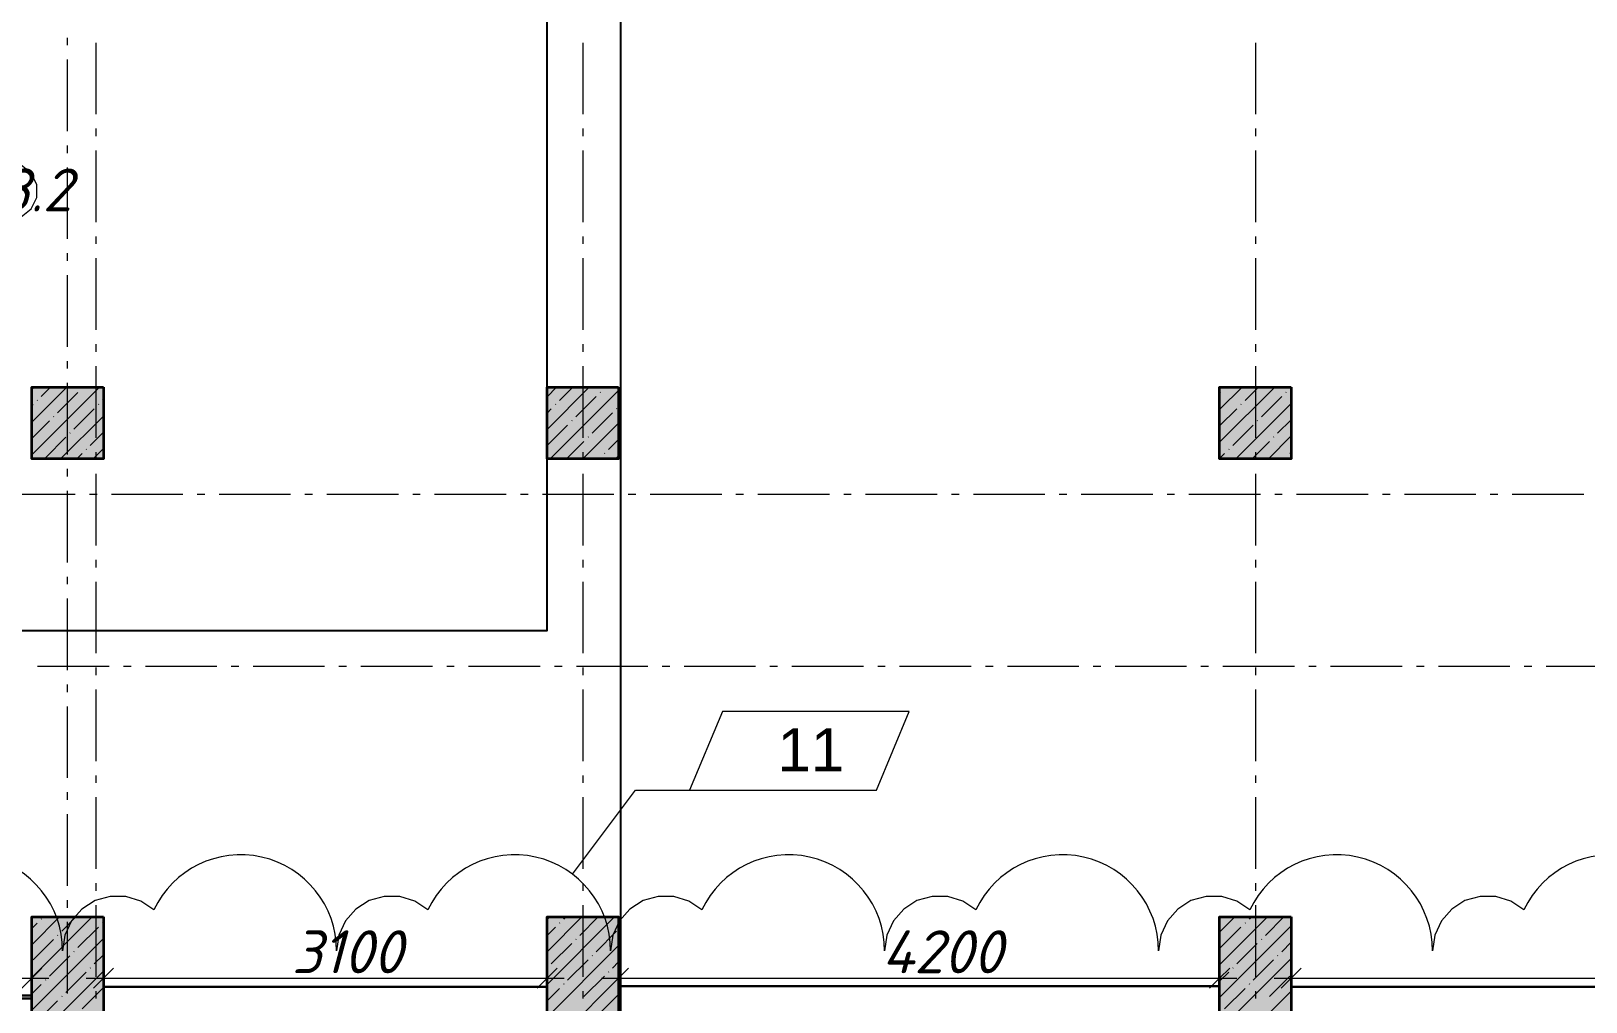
# Model space of a CAD drawing. Header units: millimetres. Extents: x -81576 to 1046824, y -248937 to 691537.
# Drawn here: x 109231 to 120095, y 670998 to 677778 of the extents above; entities that cross this region are included whole.
import ezdxf

# ---------------------------------------------------------------- set-up
doc = ezdxf.new("R2010")
doc.units = ezdxf.units.MM
for name, color, linetype, lineweight in [('0) расчет', 172, 'Continuous', 30), ('0) факт', 80, 'Continuous', 30), ('0.2) Шпаклевка подвала и баз и фин', 5, 'Continuous', 30)]:
    doc.layers.add(name, color=color, linetype=linetype, lineweight=lineweight)
doc.layers.add('PDF _Геометрия', color=7, linetype='Continuous', true_color=0x1d1d1d)
doc.layers.add('PDF _Сплошная заливка', color=7, linetype='Continuous', true_color=0xffffff)
doc.layers.add('PDF _Текст', color=7, linetype='Continuous')
doc.styles.add('PDF GOST-Common', font='arial.ttf')
doc.styles.add('PDF ISOCPEUR Italic', font='isocpeui.ttf')

msp = doc.modelspace()

# ---------------------------------------------------------------- hatches: boundary and pattern name
at = {"layer": 'PDF _Сплошная заливка', "true_color": 0x636466, "transparency": 33554559}
for points in [[(109236, 674790.8), (109736, 674790.8), (109736, 675290.8), (109236, 675290.8)], [(112836, 674790.8), (113336, 674790.8), (113336, 675290.8), (112836, 675290.8)], [(117536, 674790.8), (118036, 674790.8), (118036, 675290.8), (117536, 675290.8)], [(109236, 670790.8), (109736, 670790.8), (109736, 671590.8), (109236, 671590.8)], [(113336, 670790.8), (113336, 671590.8), (112836, 671590.8), (112836, 670790.8)], [(117536, 670790.8), (118036, 670790.8), (118036, 671590.8), (117536, 671590.8)]]:
    msp.add_hatch(color=251, dxfattribs=at).paths.add_polyline_path(points)

# ---------------------------------------------------------------- linework, layer by layer
for points in [[(112836, 682181.4), (97687.9, 682181.4), (97687.9, 673591.1), (112836, 673591.1)], [(120536, 652191.1), (113350.8, 652191.1), (113350.8, 682240), (120536, 682240)]]:
    msp.add_lwpolyline(points, close=True)
at = {"layer": '0) расчет', "color": 1, "lineweight": 9}
for points in [[(119661.8, 671640.6), (119570.3, 671701.3), (119465.4, 671733.6), (119355.7, 671734.7), (119250.2, 671704.8), (119157.5, 671646.1), (119085.2, 671563.5), (119039.3, 671463.8), (119023.6, 671355.2, 0.8010873), (117747.3, 671640.6), (117655.8, 671701.3), (117551, 671733.6), (117441.2, 671734.7), (117335.7, 671704.8), (117243, 671646.1), (117170.7, 671563.5), (117124.8, 671463.8), (117109.1, 671355.2, 0.8010873), (115832.8, 671640.6), (115741.3, 671701.3), (115636.5, 671733.6), (115526.7, 671734.7), (115421.2, 671704.8), (115328.5, 671646.1), (115256.2, 671563.5), (115210.3, 671463.8), (115194.6, 671355.2, 0.8010873), (113918.3, 671640.6), (113826.9, 671701.3), (113722, 671733.6), (113612.2, 671734.7), (113506.7, 671704.8), (113414, 671646.1), (113341.7, 671563.5), (113295.8, 671463.8), (113280.1, 671355.2, 0.8010881), (112003.8, 671640.6), (111912.4, 671701.3), (111807.5, 671733.6), (111697.8, 671734.7), (111592.2, 671704.8), (111499.5, 671646.1), (111427.2, 671563.5), (111381.3, 671463.8), (111365.6, 671355.2, 0.8010883), (110089.3, 671640.6), (109997.9, 671701.3), (109893, 671733.6), (109783.3, 671734.7), (109677.7, 671704.8), (109585, 671646.1), (109512.7, 671563.5), (109466.9, 671463.8), (109451.1, 671355.2, 0.8010862), (108174.8, 671640.6)], [(120938.1, 671355.2, 0.8010873), (119661.8, 671640.6)]]:
    msp.add_lwpolyline(points, format="xyb", dxfattribs=at)
at = {"layer": '0) расчет'}
msp.add_lwpolyline([(105386, 671021.7), (109236, 671021.7)], dxfattribs=at)
at = {"layer": '0) факт'}
msp.add_lwpolyline([(105386, 671021.7), (109236, 671021.7)], dxfattribs=at)
at = {"layer": '0.2) Шпаклевка подвала и баз и фин'}
for points in [[(109736, 671102.8), (112836, 671102.8)], [(113336, 671108.3), (117536, 671108.3)], [(122836, 671102.8), (118036, 671102.8)], [(109236, 671042.8), (105386, 671042.8)]]:
    msp.add_lwpolyline(points, dxfattribs=at)
at = {"layer": 'PDF _Геометрия', "color": 7, "lineweight": 9}
for points in [[(109486, 677679), (109486, 677732)], [(109686, 677197), (109686, 677697)], [(113086, 677697), (113086, 677197)], [(117786, 677697), (117786, 677197)], [(109486, 677079), (109486, 677579)], [(109686, 677044), (109686, 677097)], [(113086, 677097), (113086, 677044)], [(117786, 677097), (117786, 677044)], [(109486, 676926.1), (109486, 676979)], [(109686, 676444), (109686, 676944)], [(113086, 676944), (113086, 676444)], [(117786, 676944), (117786, 676444)], [(109486, 676326.1), (109486, 676826.1)], [(109686, 676291.1), (109686, 676344)], [(113086, 676344), (113086, 676291.1)], [(117786, 676344), (117786, 676291.1)], [(109486, 676173.2), (109486, 676226.1)], [(109686, 675691.1), (109686, 676191.1)], [(113086, 676191.1), (113086, 675691.1)], [(117786, 676191.1), (117786, 675691.1)], [(109486, 675573.2), (109486, 676073.2)], [(109686, 675538.2), (109686, 675591.1)], [(113086, 675591.1), (113086, 675538.2)], [(117786, 675591.1), (117786, 675538.2)], [(109486, 675420.3), (109486, 675473.2)], [(109686, 674938.2), (109686, 675438.2)], [(113086, 675438.2), (113086, 674938.2)], [(117786, 675438.2), (117786, 674938.2)], [(109486, 674820.3), (109486, 675320.3)], [(109686, 674785.3), (109686, 674838.2)], [(113086, 674838.2), (113086, 674785.3)], [(117786, 674838.2), (117786, 674785.3)], [(109486, 674667.4), (109486, 674720.3)], [(109686, 674185.3), (109686, 674685.3)], [(113086, 674685.3), (113086, 674185.3)], [(117786, 674685.3), (117786, 674185.3)], [(109486, 674067.4), (109486, 674567.4)], [(109538.9, 674541.1), (109038.9, 674541.1)], [(109691.8, 674541.1), (109638.9, 674541.1)], [(110291.8, 674541.1), (109791.8, 674541.1)], [(110444.7, 674541.1), (110391.8, 674541.1)], [(111044.7, 674541.1), (110544.7, 674541.1)], [(111197.6, 674541.1), (111144.7, 674541.1)], [(111797.6, 674541.1), (111297.6, 674541.1)], [(111950.5, 674541.1), (111897.6, 674541.1)], [(112550.5, 674541.1), (112050.5, 674541.1)], [(112703.5, 674541.1), (112650.5, 674541.1)], [(113303.5, 674541.1), (112803.5, 674541.1)], [(113456.4, 674541.1), (113403.5, 674541.1)], [(114056.4, 674541.1), (113556.4, 674541.1)], [(114209.3, 674541.1), (114156.4, 674541.1)], [(114809.3, 674541.1), (114309.3, 674541.1)], [(114962.2, 674541.1), (114909.3, 674541.1)], [(115562.2, 674541.1), (115062.2, 674541.1)], [(115715.1, 674541.1), (115662.2, 674541.1)], [(116315.1, 674541.1), (115815.1, 674541.1)], [(116468, 674541.1), (116415.1, 674541.1)], [(117068, 674541.1), (116568, 674541.1)], [(117221, 674541.1), (117168.1, 674541.1)], [(117821, 674541.1), (117321, 674541.1)], [(117973.9, 674541.1), (117921, 674541.1)], [(118573.9, 674541.1), (118073.9, 674541.1)], [(118726.8, 674541.1), (118673.9, 674541.1)], [(119326.8, 674541.1), (118826.8, 674541.1)], [(119479.7, 674541.1), (119426.8, 674541.1)], [(120079.7, 674541.1), (119579.7, 674541.1)], [(109686, 674032.4), (109686, 674085.3)], [(113086, 674085.3), (113086, 674032.4)], [(117786, 674085.3), (117786, 674032.4)], [(109486, 673914.5), (109486, 673967.4)], [(109686, 673432.4), (109686, 673932.4)], [(113086, 673932.4), (113086, 673432.4)], [(117786, 673932.4), (117786, 673432.4)], [(109486, 673314.5), (109486, 673814.5)], [(109776.4, 673341.1), (109276.4, 673341.1)], [(109686, 673279.5), (109686, 673332.4)], [(109929.3, 673341.1), (109876.4, 673341.1)], [(110529.3, 673341.1), (110029.3, 673341.1)], [(110682.2, 673341.1), (110629.3, 673341.1)], [(111282.2, 673341.1), (110782.2, 673341.1)], [(111435.1, 673341.1), (111382.2, 673341.1)], [(112035.1, 673341.1), (111535.1, 673341.1)], [(112188, 673341.1), (112135.1, 673341.1)], [(112788, 673341.1), (112288, 673341.1)], [(112941, 673341.1), (112888, 673341.1)], [(113541, 673341.1), (113041, 673341.1)], [(113086, 673332.4), (113086, 673279.5)], [(113693.9, 673341.1), (113641, 673341.1)], [(114293.9, 673341.1), (113793.9, 673341.1)], [(114446.8, 673341.1), (114393.9, 673341.1)], [(115046.8, 673341.1), (114546.8, 673341.1)], [(115199.7, 673341.1), (115146.8, 673341.1)], [(115799.7, 673341.1), (115299.7, 673341.1)], [(115952.6, 673341.1), (115899.7, 673341.1)], [(116552.6, 673341.1), (116052.6, 673341.1)], [(116705.5, 673341.1), (116652.6, 673341.1)], [(117305.5, 673341.1), (116805.5, 673341.1)], [(117458.5, 673341.1), (117405.6, 673341.1)], [(118058.5, 673341.1), (117558.5, 673341.1)], [(117786, 673332.4), (117786, 673279.5)], [(118211.4, 673341.1), (118158.5, 673341.1)], [(118811.4, 673341.1), (118311.4, 673341.1)], [(118964.3, 673341.1), (118911.4, 673341.1)], [(119564.3, 673341.1), (119064.3, 673341.1)], [(119717.2, 673341.1), (119664.3, 673341.1)], [(120317.2, 673341.1), (119817.2, 673341.1)], [(109486, 673161.5), (109486, 673214.5)], [(109686, 672679.5), (109686, 673179.5)], [(113086, 673179.5), (113086, 672679.5)], [(117786, 673179.5), (117786, 672679.5)], [(109486, 672561.5), (109486, 673061.5)], [(109686, 672526.5), (109686, 672579.5)], [(113086, 672579.5), (113086, 672526.5)], [(117786, 672579.5), (117786, 672526.5)], [(109486, 672408.6), (109486, 672461.5)], [(109686, 671926.5), (109686, 672426.5)], [(113013, 671890.6), (113453.6, 672476.2), (113832.7, 672476.2)], [(113086, 672426.5), (113086, 671926.5)], [(117786, 672426.5), (117786, 671926.5)], [(109486, 671808.6), (109486, 672308.6)], [(109686, 671773.6), (109686, 671826.5)], [(113086, 671826.5), (113086, 671773.6)], [(117786, 671826.5), (117786, 671773.6)], [(109486, 671655.7), (109486, 671708.6)], [(109686, 671173.6), (109686, 671673.6)], [(113086, 671673.6), (113086, 671173.6)], [(117786, 671673.6), (117786, 671173.6)], [(109486, 671055.7), (109486, 671555.7)], [(109306, 671232.8), (109236, 671162.8), (109166, 671092.8)], [(109236, 671261.8), (109236, 671162.8), (109236, 671042.8)], [(109806, 671232.8), (109736, 671162.8), (109666, 671092.8)], [(109736, 671261.8), (109736, 671162.8), (109736, 671042.8)], [(112906, 671232.8), (112836, 671162.8), (112766, 671092.8)], [(112836, 671261.8), (112836, 671162.8), (112836, 671042.8)], [(113406, 671232.8), (113336, 671162.8), (113266, 671092.8)], [(113336, 671261.8), (113336, 671162.8), (113336, 671042.8)], [(117606, 671232.8), (117536, 671162.8), (117466, 671092.8)], [(117536, 671261.8), (117536, 671162.8), (117536, 671042.8)], [(118106, 671232.8), (118036, 671162.8), (117966, 671092.8)], [(118036, 671261.8), (118036, 671162.8), (118036, 671042.8)], [(105266, 671162.8), (109356, 671162.8)], [(109616, 671162.8), (112956, 671162.8)], [(113216, 671162.8), (117656, 671162.8)], [(117916, 671162.8), (122956, 671162.8)], [(109686, 671020.7), (109686, 671073.6)], [(113086, 671073.6), (113086, 671020.7)], [(117786, 671073.6), (117786, 671020.7)]]:
    msp.add_lwpolyline(points, dxfattribs=at)
for points in [[(109075.6, 676860.3), (108475.6, 676860.3), (108388.9, 676840.5), (108319.3, 676785), (108280.7, 676704.9), (108280.7, 676615.8), (108319.3, 676535.7), (108388.9, 676480.2), (108475.6, 676460.3), (109075.6, 676460.3), (109162.4, 676480.2), (109232, 676535.7), (109270.6, 676615.8), (109270.6, 676704.9), (109232, 676785), (109162.4, 676840.5)], [(115137.1, 672476.2), (115365.4, 673026.7), (114061, 673026.7), (113832.7, 672476.2)]]:
    msp.add_lwpolyline(points, close=True, dxfattribs=at)
at = {"layer": 'PDF _Геометрия', "lineweight": 9}
for points in [[(109252.8, 675290.8), (109236, 675273.9)], [(109480.9, 675290.8), (109236, 675045.8)], [(109709, 675290.8), (109236, 674817.7)], [(109366.9, 675290.8), (109302.1, 675226)], [(109558.7, 675254.5), (109416.1, 675111.9)], [(109589.6, 675285.4), (109587.2, 675283)], [(112902.4, 675290.8), (112836, 675224.3)], [(113130.5, 675290.8), (112836, 674996.2)], [(113336, 675268.1), (112858.6, 674790.8)], [(113016.5, 675290.8), (112923.1, 675197.4)], [(113179.7, 675226), (113037.2, 675083.4)], [(113210.6, 675256.8), (113208.3, 675254.5)], [(113244.6, 675290.8), (113236.8, 675283)], [(117692.5, 675290.8), (117536, 675134.3)], [(117920.6, 675290.8), (117536, 674906.2)], [(117542.1, 675254.5), (117536, 675248.3)], [(117573, 675285.4), (117570.6, 675283)], [(117806.5, 675290.8), (117713.2, 675197.4)], [(117969.8, 675226), (117827.3, 675083.4)], [(118000.7, 675256.8), (117998.3, 675254.5)], [(118034.6, 675290.8), (118026.8, 675283)], [(109245, 675168.9), (109236, 675159.9)], [(109275.9, 675199.8), (109273.6, 675197.4)], [(109672.7, 675140.4), (109530.2, 674997.9)], [(109703.6, 675171.3), (109701.2, 675168.9)], [(109736, 675203.7), (109729.8, 675197.4)], [(112866.1, 675140.4), (112836, 675110.3)], [(112897, 675171.3), (112894.6, 675168.9)], [(113293.8, 675111.9), (113151.2, 674969.3)], [(113324.7, 675142.8), (113322.3, 675140.4)], [(117656.2, 675140.4), (117536, 675020.2)], [(118036, 675178.1), (117648.7, 674790.8)], [(117687.1, 675171.3), (117684.7, 675168.9)], [(109359.1, 675054.9), (109236, 674931.8)], [(109390, 675085.8), (109387.6, 675083.4)], [(109736, 675089.6), (109437.1, 674790.8)], [(112980.2, 675026.4), (112837.6, 674883.8)], [(113011, 675057.3), (113008.7, 675054.9)], [(113336, 675040), (113086.7, 674790.8)], [(117770.2, 675026.4), (117627.7, 674883.8)], [(117801.1, 675057.3), (117798.7, 675054.9)], [(118036, 675064), (117941.3, 674969.3)], [(109473.1, 674940.8), (109330.6, 674798.3)], [(109504, 674971.7), (109501.7, 674969.3)], [(109736, 674975.6), (109644.2, 674883.8)], [(113094.2, 674912.3), (112972.7, 674790.8)], [(113125.1, 674943.2), (113122.7, 674940.8)], [(113336, 674926), (113265.3, 674855.3)], [(117884.3, 674912.3), (117762.7, 674790.8)], [(118036, 674950), (117876.8, 674790.8)], [(117915.2, 674943.2), (117912.8, 674940.8)], [(109587.2, 674826.8), (109551.2, 674790.8)], [(109618.1, 674857.7), (109615.7, 674855.3)], [(109736, 674861.5), (109665.2, 674790.8)], [(113208.3, 674798.3), (113200.8, 674790.8)], [(113239.1, 674829.2), (113236.8, 674826.8)], [(113336, 674811.9), (113314.8, 674790.8)], [(117570.6, 674826.8), (117536, 674792.1)], [(117601.5, 674857.7), (117599.2, 674855.3)], [(117998.3, 674798.3), (117990.8, 674790.8)], [(118029.2, 674829.2), (118026.8, 674826.8)], [(109430.5, 671590.8), (109236, 671396.2)], [(109658.6, 671590.8), (109236, 671168.1)], [(109273.6, 671547.9), (109236, 671510.3)], [(109304.4, 671578.8), (109302.1, 671576.4)], [(109544.6, 671590.8), (109444.6, 671490.8)], [(109701.2, 671519.4), (109558.7, 671376.8)], [(109732.1, 671550.2), (109729.8, 671547.9)], [(112852, 671590.8), (112836, 671574.8)], [(113080.1, 671590.8), (112836, 671346.7)], [(113308.2, 671590.8), (112836, 671118.6)], [(112894.6, 671519.4), (112836, 671460.7)], [(112925.5, 671550.2), (112923.1, 671547.9)], [(112966, 671590.8), (112951.7, 671576.4)], [(113194.1, 671590.8), (113065.7, 671462.3)], [(117642.1, 671590.8), (117536, 671484.7)], [(117870.2, 671590.8), (117536, 671256.6)], [(118036, 671528.5), (117536, 671028.5)], [(117684.7, 671519.4), (117542.1, 671376.8)], [(117715.6, 671550.2), (117713.2, 671547.9)], [(117756.1, 671590.8), (117741.7, 671576.4)], [(117984.2, 671590.8), (117855.8, 671462.3)], [(109736, 671440), (109236, 670940)], [(109387.6, 671433.8), (109245, 671291.3)], [(109418.5, 671464.7), (109416.1, 671462.3)], [(113039.6, 671436.2), (113037.2, 671433.8)], [(113322.3, 671490.8), (113179.7, 671348.3)], [(117829.6, 671436.2), (117827.3, 671433.8)], [(118036, 671414.4), (117969.8, 671348.3)], [(109501.7, 671319.8), (109359.1, 671177.2)], [(109532.5, 671350.7), (109530.2, 671348.3)], [(109736, 671326), (109672.7, 671262.7)], [(113336, 671390.5), (112836, 670890.5)], [(113008.7, 671405.3), (112866.1, 671262.7)], [(113153.6, 671322.1), (113151.2, 671319.8)], [(118036, 671300.4), (117536, 670800.4)], [(117798.7, 671405.3), (117656.2, 671262.7)], [(117943.7, 671322.1), (117941.3, 671319.8)], [(109736, 671211.9), (109314.8, 670790.8)], [(109615.7, 671205.7), (109473.1, 671063.2)], [(109646.6, 671236.6), (109644.2, 671234.2)], [(112840, 671236.6), (112837.6, 671234.2)], [(113122.7, 671291.3), (112980.2, 671148.7)], [(113267.7, 671208.1), (113265.3, 671205.7)], [(113336, 671276.4), (113293.8, 671234.2)], [(117599.2, 671205.7), (117536, 671142.5)], [(117630, 671236.6), (117627.7, 671234.2)], [(117912.8, 671291.3), (117770.2, 671148.7)], [(109302.1, 671120.2), (109236, 671054.1)], [(109333, 671151.1), (109330.6, 671148.7)], [(109729.8, 671091.7), (109587.2, 670949.1)], [(112923.1, 671091.7), (112836, 671004.5)], [(112954, 671122.6), (112951.7, 671120.2)], [(113336, 671162.4), (112964.4, 670790.8)], [(113236.8, 671177.2), (113094.2, 671034.6)], [(117713.2, 671091.7), (117570.6, 670949.1)], [(117744.1, 671122.6), (117741.7, 671120.2)], [(118026.8, 671177.2), (117884.3, 671034.6)], [(109416.1, 671006.1), (109273.6, 670863.6)], [(109447, 671037), (109444.6, 671034.6)], [(113336, 671048.3), (113208.3, 670920.6)], [(118036, 671072.3), (117754.5, 670790.8)]]:
    msp.add_lwpolyline(points, dxfattribs=at)
at = {"layer": 'PDF _Геометрия', "color": 7, "lineweight": 35}
for points in [[(109736, 675290.8), (109736, 674790.8), (109236, 674790.8), (109236, 675290.8)], [(113336, 675290.8), (113336, 674790.8), (112836, 674790.8), (112836, 675290.8)], [(118036, 675290.8), (118036, 674790.8), (117536, 674790.8), (117536, 675290.8)], [(109736, 671590.8), (109736, 670790.8), (109236, 670790.8), (109236, 671590.8)], [(113336, 670790.8), (112836, 670790.8), (112836, 671590.8), (113336, 671590.8)], [(118036, 671590.8), (118036, 670790.8), (117536, 670790.8), (117536, 671590.8)]]:
    msp.add_lwpolyline(points, close=True, dxfattribs=at)

# ---------------------------------------------------------------- texts
at = {"layer": 'PDF _Текст', "char_height": 300, "attachment_point": 4}
for s, insert, style in [('0.018.2', (108346.5, 676668.3), 'PDF ISOCPEUR Italic'), ('11', (114446.7, 672758.8), 'PDF GOST-Common'), ('3100', (111052.3, 671347.5), 'PDF ISOCPEUR Italic'), ('4200', (115175.5, 671347.5), 'PDF ISOCPEUR Italic')]:
    msp.add_mtext(s, dxfattribs=dict(at, insert=insert, style=style))

doc.saveas('drawing.dxf')
